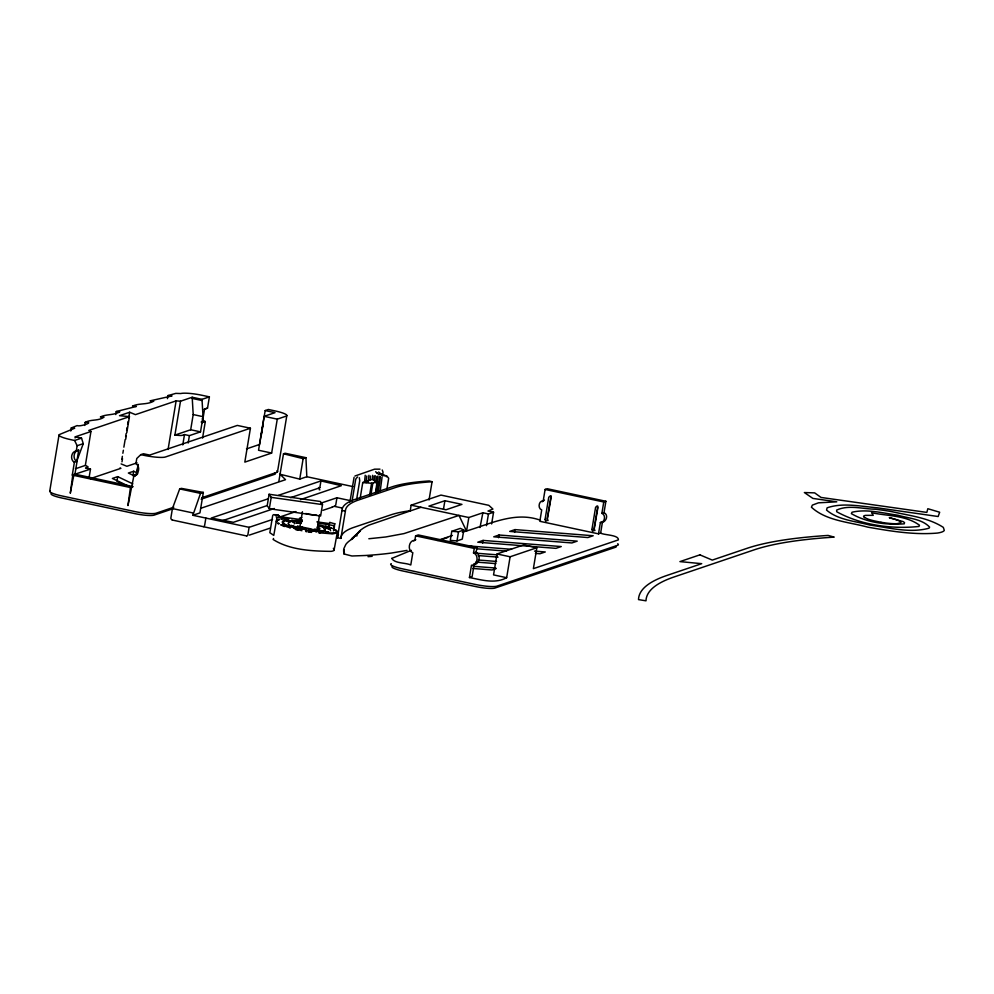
<?xml version="1.0" encoding="UTF-8"?>
<svg xmlns="http://www.w3.org/2000/svg" width="994" height="994" viewBox="0 0 994 994"><rect width="100%" height="100%" fill="white"/><g stroke="black" fill="none" stroke-linecap="round" stroke-linejoin="round"><path stroke-width="1.49" d="M344.123 549.856L344.384 553.807M336.531 532.834L336.668 531.069L337.177 531.927L335.674 532.896M370.315 479.655L370.489 476.039M372.439 478.934L372.626 475.318M374.005 479.692L374.191 476.064M49.7 491.359L59.006 435.148M70.76 431.011L71.257 427.967L77.159 425.581C80.017 427.085 95.598 421.618 85.173 422.4L84.676 425.444M75.109 437.944L75.308 436.801L90.951 431.508L85.347 465.403L75.395 468.783M89.025 477.977L90.491 469.093L72.276 475.082L74.388 462.297L76.836 461.464L78.712 450.17C73.519 450.617 72.338 459.216 76.836 461.464M74.388 462.297C69.891 460.036 71.071 451.45 76.265 451.003L77.134 445.734L74.612 440.479L70.909 439.683A17.457 2.758 9.4 0 1 59.615 434.465L74.687 428.24L71.257 427.967M72.761 475.182L70.288 493.223L73.755 475.393L76.414 474.498L133.109 486.638L130.438 487.532L73.755 475.393M115.764 414.56L116.273 411.528L136.377 406.447L132.463 406.136C139.371 402.868 146.913 405.005 153.784 401.154L150.057 400.855L172.049 395.923L167.924 395.6L167.427 398.644M132.823 483.879L117.714 476.635L116.969 481.183L126.573 485.793M121.864 459.34L122.361 456.308M122.858 453.264L123.368 450.232M123.865 447.188L125.132 439.596M125.629 436.552L126.139 433.521M126.636 430.477L127.145 427.445M127.642 424.401L128.151 421.369M128.648 418.325L129.655 412.249L135.433 414.635L176.112 400.88L180.498 401.203L192.19 397.24L202.018 399.352L209.399 396.854L207.522 408.112L204.54 409.13L202.329 422.537L201.148 422.003M121.976 461.85L122.51 458.619M125.716 439.286L126.25 436.055M126.785 432.837L129.456 416.648L88.801 430.427L90.951 431.508M130.438 487.532L127.965 505.573L134.028 475.07L137.495 474.113M132.935 475.778L133.693 471.231L137.806 473.206M136.476 474.237L138.116 464.36M136.526 475.207L138.228 464.931M168.061 449.487L176.112 400.88M202.018 399.352L203.024 416.672L200.515 431.856L189.407 435.62L184.486 434.564L182.337 435.297A6.983 1.106 9.4 0 1 179.057 435.409L174.894 435.099L180.498 401.203M182.772 444.914L184.486 434.564M203.335 492.415L200.515 493.372L192.861 515.29L199.943 512.904L203.335 492.415L181.318 488.365L179.69 488.911L172.422 508.555L170.918 517.663A2.236 1.938 -64.4 0 0 171.067 518.955L171.912 519.874M174.894 435.099L190.686 429.756L193.196 414.56L192.19 397.24M188.177 443.013L189.407 435.62M202.565 438.081L205.311 421.531L202.329 422.537M205.87 518.073L204.727 524.894A2.236 1.056 -85.5 0 1 204.329 526.074L203.708 526.671M134.028 475.07C139.222 474.623 140.403 466.037 135.905 463.776L136.774 458.495L140.8 454.643L143.471 453.749L149.696 455.078L237.317 425.42L250.426 428.228L244.822 462.123L271.648 453.053L277.264 419.145L285.999 416.188A17.457 2.758 9.4 0 0 274.928 410.882L268.38 409.478L265.187 410.559L259.571 444.455L246.462 448.903M265.187 410.559L275.015 412.659L264.155 416.337L258.539 450.245L271.648 453.053M261.31 435.173L261.807 432.191M262.304 429.209L262.789 426.227M272.53 519.452L249.109 527.329L247.978 534.163A2.236 1.056 -85.5 0 1 247.581 535.331L246.947 535.928M269.101 494.254L267.212 505.623L269.312 508.742L320.615 515.998L322.503 504.617L320.403 501.498L269.101 494.254L271.2 497.36L269.312 508.742M277.525 471.715L286.831 415.517M278.904 481.046L283.501 453.786L285.116 453.239L305.941 457.687L306.811 476.722L299.741 479.12L280.109 474.262M299.741 479.12L303.133 458.644L305.941 457.687M299.89 527.044L302.424 511.736M290.571 497.659L319.819 487.756L320.95 480.922L341.352 485.681L300.486 499.622M317.098 529.889L319.608 514.718M328.343 527.777L328.865 524.695L318.179 523.179M349.876 500.529L336.941 497.758L335.81 504.592A2.236 1.056 -85.5 0 1 335.413 505.76L331.822 507.338M333.586 530.858L334.17 525.776L328.865 524.695M334.059 530.324L334.667 523.565M410.087 510.73A268.243 42.419 9.4 0 0 390.654 514.917L353.839 527.379A268.243 42.419 9.4 0 0 340.88 538.375L337.438 537.816L341.961 510.518A271.735 42.978 9.4 0 1 355.082 499.373L391.897 486.911A271.735 42.978 9.4 0 1 429.271 480.959L432.067 481.742L429.048 499.945M340.88 538.375L345.403 511.078A268.243 42.419 9.4 0 1 358.362 500.069L395.177 487.619A268.243 42.419 9.4 0 1 432.067 481.742M349.888 502.107L354.075 477.331M352.087 501.138L355.554 480.164A3.094 1.665 -74.7 0 1 356.138 478.462L357.604 476.946M356.511 500.144L359.729 480.674L359.331 477.754M360.014 499.162L362.76 482.55L371.955 479.443L377.658 481.854L375.931 492.316M364.562 481.866L365.233 475.256M366.127 482.624L366.798 476.002M368.252 481.904L368.936 475.281M369.569 495.323L371.57 483.246L377.658 481.854M371.048 493.968L372.787 483.506M374.576 482.326L375.247 475.704M376.142 483.072L376.813 476.449M375.471 493.198L377.882 476.089M377.285 492.452L379.447 476.847M378.341 492.092L380.516 476.486M382.504 475.803L383.05 472.175L382.243 470M380.155 491.347L382.069 477.232M386.902 489.06L388.679 478.263L386.604 475.704M410.174 511.04L411.143 505.176L440.963 495.087L488.799 505.325L492.937 509.077L487.992 511.04L493.558 512.233L491.62 523.95M475.964 553.335L476.934 547.508L418.275 534.946L415.604 535.853L414.858 540.401C408.683 540.003 407.142 550.825 412.821 552.689L410.783 564.977C405.651 562.542 394.817 563.697 391.773 558.429M443.486 509.164L444.89 500.727L461.949 504.38L445.971 509.785L428.911 506.132L444.89 500.727M451.785 531.281L450.282 540.388L456.991 540.91L462.285 539.121L463.788 530.026L460.371 528.373L451.785 531.281L458.495 531.815L463.788 530.026M456.991 540.91L458.495 531.815M493.558 512.233L488.452 513.96L482.873 512.767L468.82 517.526L466.546 531.119L458.992 515.426L403.999 533.592L385.784 536.971L368.836 538.748M605.893 501.274L603.768 501.995L601.879 513.376L604.017 512.655L605.893 501.274L547.234 488.725L545.11 489.446L543.221 500.827C538.649 500.529 537.518 508.543 541.718 509.922L539.841 521.303L598.5 533.853L600.624 533.132C604.228 535.194 618.914 534.797 618.405 539.879L533.38 568.655L536.847 547.731L510.121 556.777L506.654 577.7C494.937 584.137 481.581 579.85 469.441 577.539L471.479 565.251C477.654 565.648 479.195 554.826 473.517 552.962L474.262 548.415L476.934 547.508M474.275 563.523L472.113 576.632L469.441 577.539M482.873 512.767L480.003 527.516M482.649 543.146L483.096 540.413L561.25 546.551L555.932 548.353L477.779 542.215L483.096 540.413M486.513 525.677L488.452 513.96M498.615 537.742L499.075 535.008L577.216 541.146L571.898 542.948L493.745 536.81L499.075 535.008M536.847 547.731L523.739 544.923L497.012 553.969L493.546 574.892L506.654 577.7M514.594 532.337L515.041 529.603L593.194 535.741L587.864 537.543L509.711 531.405L515.041 529.603M598.5 533.853L600.376 522.484C605.781 523.254 609.297 515.116 604.017 512.655M600.624 533.132L602.501 521.763M273.536 538.487L273.101 539.456C289.627 550.03 311.743 551.148 331.089 551.359A29.919 4.734 9.4 0 0 334.021 550.44L337.227 532.784M330.629 530.771L330.008 529.516M329.548 522.981L329.971 522.596M277.425 515.687L277.699 514.793L280.246 516.992L278.183 515.501M283.054 522.074L283.663 520.881L282.296 521.999L283.973 523.888M597.829 506.194L594.064 528.733L594.946 530.572M336.668 531.069L335.897 532.374M282.868 522.161L282.979 523.316M276.257 521.117L276.518 522.136M324.876 530.709L325.473 529.553L323.609 528.435M75.308 436.801L81.533 438.13L83.26 443.659L77.346 459.613L74.935 474.175L72.276 475.082M329.523 523.565L316.875 521.875M551.148 495.807L547.197 518.706L548.079 520.545M284.458 519.203L289.005 518.943L276.991 517.514L273.772 535.393L269.846 532.697L272.691 515.538L273.425 514.668L277.699 514.793M319.683 528.92L317.931 529.355L319.77 528.783L317.086 527.155M283.166 521.614L283.663 520.881L282.482 521.577M542.14 501.771L544.476 500.069M324.64 530.175L321.522 531.281L318.552 530.833M355.616 535.393L351.801 539.444L360.3 530.473L352.435 538.487M357.231 533.604L351.367 539.108L359.853 531.479M288.583 522.521L288.074 523.515M277.09 520.496L278.842 519.651L276.63 520.657M413.554 540.811L415.803 539.643M354.957 476.014L374.589 469.168L379.981 469.156M204.18 409.168L207.522 408.112M295.069 523.279L294.125 523.826M283.601 521.875L284.806 521.179M391.822 558.392L411.28 550.341M278.842 519.651L276.705 520.657L277.351 520.409M288.036 519.154L285.763 519.179M85.173 422.4C91.2 419.046 98.033 421.257 103.997 417.219L100.406 416.933C106.693 413.902 113.564 415.504 119.789 411.802L116.273 411.528M334.618 532.796L325.883 533.244M437.758 540.463L452.407 535.418M129.655 412.249L119.516 415.678L129.444 416.623M74.612 440.479L81.533 438.13M77.134 445.734L83.26 443.659M76.265 451.003L78.712 450.17M90.404 478.636L120.908 468.311L119.914 468.037M137.085 462.844L126.884 466.285L121.106 463.9M250.426 428.228L165.464 456.979A17.457 2.758 9.4 0 1 143.757 455.277L140.8 454.643M117.714 476.635L112.397 478.437L128.872 486.339M133.693 471.231L128.363 473.032L135.234 476.325M173.801 507.213L156.157 513.19A17.457 2.758 9.4 0 1 134.451 511.475L61.603 495.882A17.457 2.758 9.4 0 1 50.321 490.663M201.732 497.758L276.692 472.386A17.457 2.758 9.4 0 0 276.891 470.796M173.254 508.642L154.145 515.116A15.705 2.485 9.4 0 1 134.612 513.575L61.752 497.982A15.705 2.485 9.4 0 1 51.266 493.471M201.186 499.187L274.679 474.312A15.705 2.485 9.4 0 0 274.679 472.759M268.305 498.752L211.262 518.048L233.391 522.31L274.332 508.481M278.544 495.285L320.95 480.922M221.836 520.918L267.175 505.573M420.971 507.275L369.097 525.081A378.18 59.814 9.4 0 0 363.469 528.05A375.409 59.379 9.4 0 0 359.443 531.33A386.517 61.131 9.4 0 0 357.467 533.977L356.759 536.089M440.342 539.99L447.635 537.53M473.517 552.962L475.641 552.242C481.32 554.105 479.779 564.927 473.604 564.53M496.031 568.63L492.042 569.972L472.61 568.444M278.382 517.476L295.951 511.562M320.838 503.188L336.941 497.758M278.457 519.937L279.128 519.713M249.345 535.107L270.405 528.025M299.418 518.247L301.816 517.439M322.988 510.307L332.257 507.201M290.832 521.85L289.204 522.272M462.285 532.188C487.694 525.366 513.811 510.556 540.475 520.26M167.924 395.6L175.826 393.375L180.784 393.537A17.457 2.758 9.4 0 1 199.496 394.767A234.659 37.113 9.4 0 1 209.399 396.854M321.46 530.634L318.378 530.61M407.055 550.39L391.549 553.024A386.393 61.106 9.4 0 1 365.096 555.509L351.926 555.994L344.048 553.993M281.041 519.365L283.501 518.992M294.386 521.813L292.596 522.074M310.873 530.398L316.962 530.833M332.083 533.977L335.326 533.343M286.645 520.993L292.248 520.694M313.383 530.808L315.197 530.535L310.873 530.038M201.384 508.083L285.539 479.692L280.035 474.225M325.423 527.454L320.528 526.398M284.657 520.62L302.263 520.968M275.189 515.178L277.599 514.942M328.542 531.827L308.302 530.622L313.011 531.343M318.378 526.944L319.646 526.832M368.016 556.665L372.166 556.317M326.417 532.225L328.492 532.101M292.944 521.626L295.988 521.577M331.213 533.753L318.478 532.734M299.368 523.316L301.17 523.391M316.987 529.541L313.309 529.529M280.78 524.931L285.427 526.137M300.163 522.819L296.349 522.906L297.989 523.043M320.838 532.299L322.777 532.25M284.93 518.93L286.21 518.905M294.497 520.446L298.2 520.508M600.376 522.484C604.948 522.782 606.091 514.755 601.879 513.376M308.687 531.653L310.165 531.703M281.55 525.366L283.452 525.428L284.346 526.559L281.302 524.571M314.439 529.342L316.005 529.404M299.616 521.726L301.778 521.887M300.474 527.317L297.492 526.472M362.76 482.55L371.57 483.246M467.13 545.818L511.562 549.309M534.548 551.111L545.284 551.956L539.953 553.757L535.381 553.397M477.455 548.85L506.418 551.123M475.952 553.173L497.298 554.851M478.251 555.571L498.069 557.125M478.276 560.02L496.565 561.448M476.002 562.057L495.82 563.61M473.094 566.269L495.844 568.059M318.092 524.658L331.4 527.963L325.361 526.062M291.515 520.173L293.255 520.347M302.002 521.353L296.97 520.707M308.637 532.014L311.594 532.386M295.218 529.143L301.94 530.709M325.858 528L327.237 528.224M297.417 526.112L312.041 529.143M271.2 497.36L322.503 504.617M279.848 516.656L302.251 519.8M299.318 521.925L300.374 522.074M305.245 530.001L311.594 531.007M341.961 510.518L345.403 511.078M318.639 487.532L319.819 487.756M298.262 530.1L295.442 529.504M880.92 522.248L873.888 520.794A18.923 2.994 9.4 0 1 868.135 519.141L864.544 517.526M296.038 528.373L293.056 527.491L294.137 527.988M319.099 489.669L319.906 489.831M302.313 528.609L299.38 528.1M315.62 531.765L316.688 531.989M334.556 506.393L341.812 507.946M172.297 520.036L246.723 535.965M191.991 398.383L201.832 400.483M264.155 416.337L277.264 419.145M545.11 489.446L603.768 501.995M193.196 414.56L203.024 416.672M190.686 429.756L200.515 431.856M306.748 476.71L352.92 486.588M411.143 505.176L468.82 517.526M415.604 535.853L474.262 548.415M497.012 553.969L510.121 556.777M90.491 469.093L85.571 468.05L87.733 467.317A6.983 1.106 9.4 0 0 87.397 466.434L85.347 465.403M179.69 488.911L200.515 493.372M172.422 508.555L193.246 513.016M192.861 515.29L249.109 527.329M296.15 528.087L301.48 529.28M302.201 527.491L304.45 528L299.442 526.745M321.062 525.95L322.23 526.224M305.643 531.467L307.134 531.815M326.107 526.547L330.667 527.764M298.573 527.715L293.329 526.037M287.589 525.739L289.279 526.708M283.501 453.786L303.133 458.644M308.687 528.758L309.594 529.007L308.326 528.646M295.032 527.802L285.489 524.633L282.445 522.521L284.222 523.987M329.685 522.359L334.928 523.888M327.598 528.709L328.629 529.019M302.164 529.007L303.133 529.305M290.869 525.279L292.87 525.938M293.205 526.584L295.541 527.541M335.873 530.448L335.127 529.678L336.196 530.56M290.136 526.745L291.08 527.068M326.827 527.727L321.609 526.124L323.684 527.292M318.043 525.764L319.024 526.112M285.75 526.385L287.949 527.18M896.476 519.75L899.408 520.968A18.799 2.97 9.4 0 1 900.912 522.695L897.048 523.689A18.799 2.97 9.4 0 1 893.059 523.664A19.259 3.044 9.4 0 1 889.866 523.44L888.164 523.266A18.799 2.97 9.4 0 1 881.032 522.26M205.112 421.481L203.571 420.549A5.144 4.883 70.6 0 1 202.677 419.456L202.267 418.66M378.702 471.976L380.777 474.536M379.646 472.933L381.572 474.598M384.603 475.107L386.529 476.76M375.633 471.728L379.161 474.772M382.591 474.498L384.231 475.617M380.59 473.902L381.795 474.548M383.535 475.467L384.193 475.741M376.577 472.697L377.235 472.97M381.522 474.859L382.74 475.517M379.522 474.262L380.18 474.536M332.394 528.373L333.897 529.019M289.08 527.566L290.198 528.1M277.587 523.329L278.631 524.024M328.07 528.212L330.257 529.342M278.196 522.931L279.252 523.577M335.127 529.678L335.897 530.212M282.868 522.943L285.626 525.167M288.645 524.012L289.403 524.596M276.059 516.793L276.991 517.514M333.363 548.34L334.295 550.142M336.556 530.784L337.264 532.038M344.197 554.056L343.725 552.068A387.374 61.268 9.4 0 1 343.849 548.663L345.837 544.414A385.573 60.982 9.4 0 1 351.217 539.643M276.804 520.968L276.928 521.626M319.832 532.908L319.894 533.045M391.276 563.648A17.457 2.758 9.4 0 0 402.558 568.866L475.256 584.435A17.457 2.758 9.4 0 0 496.963 586.137L617.498 545.346A17.457 2.758 9.4 0 0 617.696 543.755M392.22 566.456A15.705 2.485 9.4 0 0 402.719 570.966L475.418 586.522A15.705 2.485 9.4 0 0 494.95 588.063L615.485 547.272A15.705 2.485 9.4 0 0 616.156 546.34M316.639 515.19A8.66 1.367 9.4 0 1 315.968 515.178A8.871 1.404 9.4 0 1 314.502 515.066L308.712 514.209A8.66 1.367 9.4 0 1 305.804 513.488M337.438 537.816A271.735 42.978 9.4 0 1 338.457 534.387M896.476 519.787A18.799 2.97 9.4 0 0 890.761 518.135L889.282 517.663L903.186 521.614L904.54 522.608L904.229 523.838C886.573 525.192 866.793 522.67 851.386 513.649L852.02 512.221C867.153 508.729 883.02 513.165 898.079 515.252C908.553 518.383 921.898 518.843 929.614 527.118L929.017 528.199C909.845 533.467 889.145 527.69 869.812 525.068C855.374 521.154 838.265 520.148 826.561 510.096L827.107 507.822C842.875 502.392 860.232 506.393 876.484 507.685L938.137 516.52L939.678 512.233L927.837 508.717L926.83 512.407L821.044 497.447L814.658 492.875L804.37 492.552L812.893 498.416L836.774 501.821L818.46 502.827L812.371 505.114L811.427 507.213C826.225 520.868 848.938 521.987 867.787 527.143C890.686 531.144 914.058 535.083 937.354 533.07A64.983 10.275 9.4 0 0 943.716 531.069L944.3 530.436L943.343 527.392C928.272 517.601 909.473 515.675 892.326 511.736A51.949 8.213 9.4 0 0 875.292 509.214C862.792 509.015 848.491 504.567 836.65 510.096L836.687 511.736C860.891 525.105 891.717 529.38 918.99 526.447L919.462 525.217C906.18 515.29 887.232 516.035 871.527 512.718L873.291 515.327L865.6 515.377A19.259 3.044 9.4 0 0 863.873 515.948L863.649 516.209A18.923 2.994 9.4 0 0 864.556 517.539M545.072 519.427L545.669 521.142L547.073 520.682L551.024 497.783L550.142 495.944L548.738 497.286L545.072 519.427M591.927 529.454L592.523 531.169L593.927 530.709L597.879 507.81L596.996 505.983L595.592 507.325L591.927 529.454M699.888 554.851L679.933 561.61L701.702 563.673L667.024 575.414A590.088 93.324 9.4 0 0 638.521 599.606L646.001 600.823A582.509 92.131 9.4 0 1 674.131 576.942L754.073 549.881A582.509 92.131 9.4 0 1 834.19 537.12L828.114 535.431A590.101 93.324 9.4 0 0 746.966 548.353L712.276 560.094L699.888 554.851M318.726 527.963L318.726 527.963M305.307 529.143L303.866 528.758L306.761 529.703L305.307 529.143"/></g></svg>
